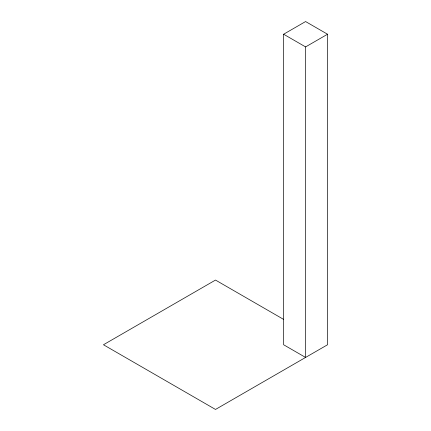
<?xml version="1.0" encoding="UTF-8"?>
<svg xmlns="http://www.w3.org/2000/svg" width="431" height="431" viewBox="0 0 431 431"><rect width="100%" height="100%" fill="white"/><g stroke="black" fill="none" stroke-linecap="round" stroke-linejoin="round"><path stroke-width="0.65" d="M283.625 34.232L305.59 46.909L305.59 357.439L283.625 344.757L283.625 34.232L305.59 21.55L327.549 34.232L327.549 344.757L215.5 409.45L103.451 344.757L215.5 280.064L283.609 319.387M305.59 46.909L327.549 34.232"/></g></svg>
